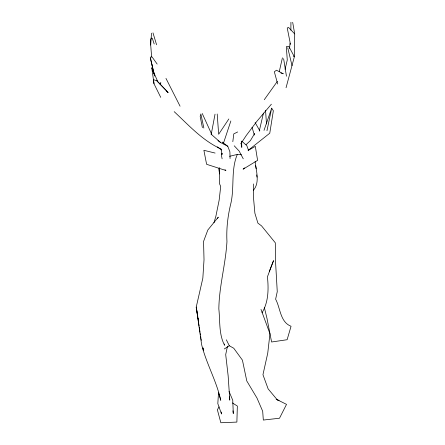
<?xml version="1.0" encoding="UTF-8"?>
<svg xmlns="http://www.w3.org/2000/svg" width="445" height="445" viewBox="0 0 445 445"><rect width="100%" height="100%" fill="white"/><g stroke="black" fill="none" stroke-linecap="round" stroke-linejoin="round"><path stroke-width="0.67" d="M253.494 183.946L253.489 197.586L254.885 213.233L257.916 223.134L261.554 225.888L275.305 242.809L275.477 260.631L277.257 291.636L275.627 299.207C280.522 308.224 280.027 321.963 291.052 326.28L287.12 339.719L271.6 341.994L266.956 318.253L264.336 307.445M290.874 30.199L290.93 22.25M255.146 161.429C256.036 170.624 260.203 182.639 253.327 190.321M151.623 56.888L150.705 45.017L151.489 33.175M289.606 48.41L290.051 42.225L287.231 27.94L288.638 27.507L294.707 33.931L294.368 56.754L286.046 87.737M222.161 153.236L222.022 154.51L221.009 148.969C202.62 140.687 188.708 125.201 174.184 111.662M290.246 44.494L290.396 43.148M232.818 141.682L233.792 133.873L237.663 131.959M256.164 168.661L255.641 165.701M221.788 153.514L221.46 155.522L222.105 158.804M211.319 133.845L215.041 114.137M227.484 346.188L225.704 354.598L228.152 375.864L229.787 400.138L229.364 396.829M266.967 130.719L271.678 108.157L264.013 130.374M279.238 71.74L282.419 57.822M259.246 131.142L263.462 113.069M285.05 69.353L287.27 59.997L286.335 46.647L288.866 46.497L294.368 56.754L293.222 56.12M213.967 222.717L215.886 216.231L219.14 200.233L220.709 186.466L219.524 183.774L219.435 167.654M223.284 143.774L230.86 120.962M241.451 154.782L237.302 154.426C230.883 169.539 234.448 186.744 231.038 202.636C227.868 215.374 226.249 228.413 226.956 241.546C225.66 264.191 219.14 286.152 218.84 308.891C220.158 321.04 218.723 334.106 224.547 345.276L224.325 343.957M269.375 271.25L273.519 260.642L267.434 276.807C268.691 289.005 268.563 302.016 262.027 312.807M217.611 218.323L218.295 217.138L207.826 230.02L203.549 241.446L204.021 259.724L202.842 278.17L196.234 307.056L201.602 344.519C206.358 363.726 216.515 380.92 220.764 400.305L218.501 392.713L217.816 403.621L221.527 414.011L221.204 411.987M254.724 133.361L250.44 140.57L246.035 144.697M219.096 406.914L217.355 409.695L220.842 422.75L236.879 422.088L237.346 406.051L232.446 402.947M240.723 143.874L246.241 135.519L256.882 121.313L271.389 104.18M228.836 118.971L218.667 134.262L217.193 113.998M264.269 99.719L277.352 81.374M244.617 167.915L243.07 169.2L257.594 160.378L255.324 146.338L248.065 150.527M248.266 150.277L269.765 133.222L273.347 110.749L271.678 108.157M159.327 83.877L160.951 82.837L159.343 83.543M224.263 348.958L229.32 345.765L233.747 348.229L242.425 360.144L246.786 380.97L256.982 398.047L262.695 411.275L263.318 420.052L279.505 418.233L286.519 404.372L276.896 399.549M229.576 156.306L237.302 154.426M215.096 153.063L203.882 150.299L206.608 164.3L225.954 170.518L224.981 169.673M280.89 72.997L283.293 73.798L276.495 70.21L274.331 71.773L277.669 84.005M166.436 91.147L168.071 92.443L156.885 80.812L153.514 79.677L153.987 83.749L160.745 97.377M217.928 140.631L220.737 142.611L227.79 146.283L229.909 151.84L230.059 158.542M276.167 399.232L279.015 400.717L276.645 399.093L268.14 388.891L262.951 374.718L267.751 353.113L269.948 333.739L260.993 309.397M217.299 146.878L221.655 149.987M222.255 142.094L227.79 146.283M210.913 134.017L220.737 142.611M241.691 141.093L246.847 145.648L248.655 150.788M156.885 80.812L168.071 92.443M234.209 145.788L239.188 151.128L243.254 158.826M222.917 142.689L223.74 143.763M157.163 64.069L152.084 56.982L150.277 57.166L153.831 72.952M255.102 122.52L259.824 130.819M165.968 78.387L180.069 106.199M226.344 339.802L229.32 345.765M202.241 113.503L211.77 134.396M153.987 83.749L151.806 67.874L157.786 81.735M229.053 391.472L232.752 400.261L233.297 413.539L232.946 410.802M151.806 67.874L153.631 72.913M154.087 74.17L154.771 76.062M152.212 68.808L154.048 73.959M154.204 44.027L152.307 38.32L151.283 38.075L150.605 39.772L150.705 45.017M152.98 32.869L156.579 44.778M252.037 127.27L254.356 135.035M150.377 58.323L154.07 73.597M287.737 47.754L292.037 65.682M203.855 128.054L200.856 113.937L200.178 116.379L202.386 127.643M201.057 339.04L201.324 340.33M202.948 348.073L203.487 350.654L203.031 347.929M292.676 22.311L294.707 33.931M197.819 316.595L196.234 307.056L199.104 326.113M198.047 317.958L198.275 319.321M283.61 58.696L286.458 76.228M218.762 168.622L219.569 173.934M199.31 327.47L200.028 332.237M200.233 333.6L200.439 334.957M200.645 336.32L200.951 338.361M256.698 174.902L256.993 177.104M241.418 143.335L241.78 147.373L241.635 141.449M152.223 64.981L152.424 67.679M265.554 110.249L266.477 123.955"/></g></svg>
